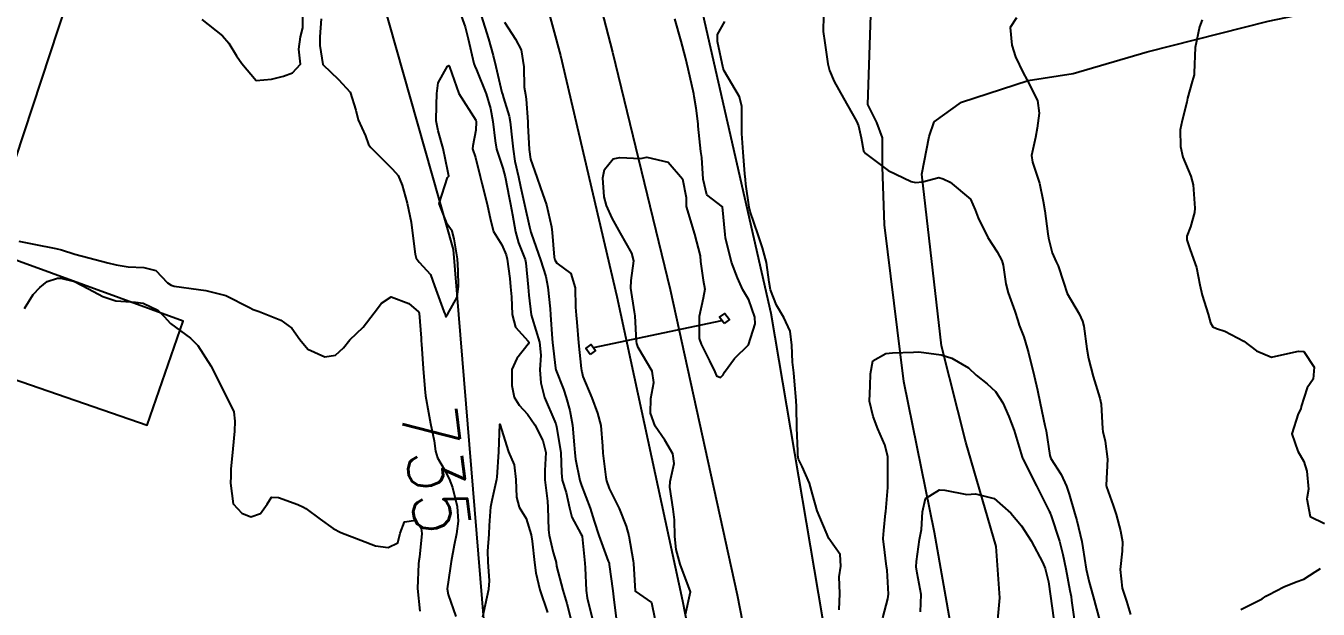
# Model space of a CAD drawing. Header units: metres. Extents: x 307586 to 320046, y 7427249 to 7434250.
# Drawn here: x 314312.2 to 314406.1, y 7432560.8 to 7432603.2 of the extents above; entities that cross this region are included whole.
import ezdxf
from ezdxf.enums import TextEntityAlignment as Align

# ---------------------------------------------------------------- set-up
doc = ezdxf.new("R2010")
doc.units = ezdxf.units.M
doc.header["$MEASUREMENT"] = 0
for name, color, linetype in [('Cotas', 45, 'Continuous'), ('Curvas de Nivel 1m', 11, 'Continuous'), ('Curvas de Nivel 5m', 15, 'Continuous'), ('Divisa', 42, 'FENCELINE2'), ('Edificações', 30, 'Continuous'), ('Linha Férrea', 20, 'Continuous'), ('Portico', 45, 'Continuous'), ('Vias Primárias', 230, 'Continuous'), ('Vias Secundárias', 230, 'Continuous')]:
    doc.layers.add(name, color=color, linetype=linetype)
doc.styles.add('Style-STANDARD', font='STANDARD.shx')
doc.linetypes.add('FENCELINE2', pattern='A,0.25,-0.1,[132,ltypeshp.shx,S=0.1,R=0,X=-0.1,Y=0],-0.1,1', length=1.45)

msp = doc.modelspace()

# ---------------------------------------------------------------- linework, layer by layer
at = {"layer": 'Curvas de Nivel 1m', "flags": 128}
for points, elevation in [([(314324.95, 7432603.691), (314326.459, 7432602.505), (314326.928, 7432601.971), (314327.48, 7432601.053), (314327.869, 7432600.486), (314328.895, 7432599.248), (314330.008, 7432599.347), (314330.9, 7432599.572), (314331.549, 7432599.794), (314332.116, 7432600.432), (314332.011, 7432601.521), (314332.135, 7432602.432), (314332.295, 7432603.078), (314332.298, 7432604.43)], 734), ([(314343.682, 7432604.293), (314344.097, 7432603.138), (314344.305, 7432602.286), (314344.721, 7432600.476), (314344.791, 7432600.281), (314344.909, 7432600.024), (314345.627, 7432598.273), (314345.925, 7432597.217), (314346.09, 7432596.268), (314346.257, 7432594.857), (314346.362, 7432594.265), (314346.822, 7432592.871), (314346.992, 7432592.257), (314347.292, 7432590.747), (314347.392, 7432590.251), (314347.54, 7432589.491), (314347.749, 7432588.245), (314347.971, 7432587.458), (314348.45, 7432586.234), (314348.505, 7432585.998), (314348.655, 7432584.231), (314348.714, 7432583.644), (314348.881, 7432582.228), (314348.951, 7432581.967), (314349.496, 7432580.222), (314349.587, 7432579.293), (314349.503, 7432578.221), (314349.579, 7432577.275), (314349.848, 7432576.218), (314350.606, 7432574.473), (314350.682, 7432574.287), (314350.698, 7432574.209), (314350.72, 7432574.089), (314351.042, 7432572.203), (314351.082, 7432570.726), (314351.145, 7432570.201), (314351.421, 7432569.315), (314351.662, 7432568.193), (314351.834, 7432567.508), (314352.504, 7432566.311), (314352.565, 7432566.179), (314352.586, 7432566.096), (314352.794, 7432564.177), (314352.817, 7432563.838), (314352.877, 7432562.176), (314352.965, 7432561.657), (314353.319, 7432560.171)], 733), ([(314345.261, 7432603.975), (314345.776, 7432602.272), (314346.115, 7432601.074), (314346.313, 7432600.266), (314346.76, 7432598.386), (314346.795, 7432598.261), (314346.88, 7432597.985), (314347.279, 7432596.666), (314347.356, 7432596.253), (314347.502, 7432594.903), (314347.565, 7432594.249), (314347.702, 7432593.375), (314347.96, 7432592.243), (314348.118, 7432591.552), (314348.408, 7432590.236), (314348.769, 7432588.623), (314348.859, 7432588.229), (314348.905, 7432588.085), (314349.565, 7432586.222), (314349.956, 7432584.992), (314350.106, 7432584.216), (314350.26, 7432582.654), (314350.292, 7432582.214), (314350.409, 7432580.48), (314350.437, 7432580.212), (314350.645, 7432578.349), (314350.673, 7432578.21), (314351.244, 7432576.816), (314351.431, 7432576.198), (314351.692, 7432575.272), (314351.895, 7432574.191), (314352.003, 7432572.768), (314352.05, 7432572.188), (314352.102, 7432571.721), (314352.419, 7432570.182), (314352.547, 7432569.81), (314353.169, 7432568.174), (314353.46, 7432567.224), (314353.792, 7432566.167), (314354.484, 7432564.31), (314354.544, 7432564.159), (314354.561, 7432564.079), (314354.822, 7432562.156), (314354.871, 7432561.733), (314355.066, 7432560.154)], 732), ([(314370.135, 7432603.978), (314370.11, 7432602.813), (314370.228, 7432601.977), (314370.442, 7432600.45), (314370.551, 7432599.974), (314370.901, 7432599.184), (314371.578, 7432597.963), (314372.515, 7432596.305), (314372.658, 7432595.952), (314372.854, 7432595.077), (314373.045, 7432594.147), (314373.181, 7432593.945), (314374.825, 7432592.717), (314376.493, 7432591.903), (314376.812, 7432591.832), (314377.323, 7432591.892), (314378.505, 7432592.188), (314378.816, 7432592.108), (314379.336, 7432591.865), (314380.801, 7432590.624), (314381.156, 7432589.846), (314381.359, 7432589.269), (314382.068, 7432587.837), (314382.753, 7432586.79), (314383.087, 7432586.166), (314383.185, 7432585.823), (314383.368, 7432584.459), (314383.543, 7432583.818), (314384.032, 7432582.481), (314384.239, 7432581.807), (314384.355, 7432581.47), (314384.681, 7432580.609), (314384.928, 7432579.797), (314385.014, 7432579.45), (314385.423, 7432577.792), (314385.67, 7432576.753), (314385.88, 7432575.787), (314386.221, 7432574.17), (314386.297, 7432573.783), (314386.576, 7432571.992), (314386.656, 7432571.779), (314387.407, 7432570.613), (314387.772, 7432569.762), (314387.972, 7432569.183), (314388.401, 7432567.752), (314388.526, 7432567.272), (314388.894, 7432565.746), (314388.969, 7432565.274), (314389.201, 7432563.743), (314389.433, 7432562.776), (314389.733, 7432561.737), (314390.214, 7432559.954)], 732), ([(314333.631, 7432603.735), (314333.528, 7432602.414), (314333.537, 7432601.803), (314333.74, 7432600.412), (314334.897, 7432599.332), (314335.728, 7432598.392), (314336.154, 7432597.103), (314336.323, 7432596.385), (314336.851, 7432595.221), (314337.077, 7432594.609), (314337.225, 7432594.374), (314338.82, 7432592.81), (314339.229, 7432592.346), (314339.511, 7432591.638), (314339.882, 7432590.339), (314340.163, 7432588.945), (314340.238, 7432588.335), (314340.448, 7432586.631), (314340.534, 7432586.332), (314340.74, 7432586.041), (314341.567, 7432585.153), (314341.859, 7432584.313), (314342.543, 7432582.455), (314342.607, 7432582.301), (314342.628, 7432582.237), (314342.691, 7432582.077), (314342.784, 7432582.207), (314342.835, 7432582.299), (314343.5, 7432583.503), (314343.61, 7432584.291), (314343.582, 7432585.443), (314343.54, 7432586.292), (314343.3, 7432587.752), (314343.15, 7432588.296), (314342.77, 7432588.8), (314342.192, 7432590.309), (314342.812, 7432592.196), (314342.863, 7432592.249), (314342.897, 7432592.299), (314342.818, 7432592.669), (314342.497, 7432594.305), (314342.138, 7432595.593), (314341.973, 7432596.313), (314342.009, 7432597.448), (314342.026, 7432598.313), (314342.128, 7432599.078), (314342.795, 7432600.302), (314342.913, 7432600.342), (314342.941, 7432600.3), (314342.96, 7432600.251), (314343.618, 7432598.293), (314344.864, 7432596.362), (314344.887, 7432596.28), (314344.887, 7432596.256), (314344.856, 7432595.631), (314344.634, 7432594.493), (314344.627, 7432594.282), (314344.834, 7432593.655), (314345.179, 7432592.276), (314345.294, 7432591.789), (314345.689, 7432590.271), (314345.925, 7432589.119), (314346.148, 7432588.266), (314346.753, 7432587.314), (314347.062, 7432586.571), (314347.14, 7432586.254), (314347.328, 7432584.851), (314347.386, 7432584.25), (314347.446, 7432583.515), (314347.508, 7432582.248), (314347.757, 7432581.317), (314348.674, 7432580.3), (314348.712, 7432580.23), (314348.714, 7432580.188), (314348.671, 7432580.081), (314347.845, 7432579.052), (314347.485, 7432578.247), (314347.473, 7432577.089), (314347.648, 7432576.245), (314348.018, 7432575.64), (314348.611, 7432575.001), (314349.152, 7432574.225), (314349.724, 7432573.081), (314349.941, 7432572.216), (314349.874, 7432570.903), (314349.873, 7432570.217), (314350.074, 7432568.67), (314350.107, 7432568.214), (314350.139, 7432566.581), (314350.191, 7432566.213), (314350.49, 7432564.941), (314350.661, 7432564.383), (314350.693, 7432564.207), (314350.733, 7432563.952), (314351.187, 7432562.199), (314351.485, 7432561.236), (314351.745, 7432560.19)], 734), ([(314346.951, 7432603.493), (314347.749, 7432602.248), (314348.168, 7432601.484), (314348.341, 7432600.239), (314348.372, 7432598.756), (314348.47, 7432598.236), (314348.533, 7432597.888), (314348.632, 7432596.233), (314348.64, 7432596.013), (314348.732, 7432594.232), (314348.833, 7432593.542), (314349.298, 7432592.225), (314349.573, 7432591.454), (314349.987, 7432590.218), (314350.37, 7432588.613), (314350.422, 7432588.213), (314350.553, 7432586.403), (314350.598, 7432586.211), (314350.741, 7432585.982), (314351.767, 7432585.229), (314352.094, 7432584.189), (314352.118, 7432582.773), (314352.156, 7432582.188), (314352.193, 7432581.692), (314352.315, 7432580.185), (314352.51, 7432578.317), (314352.537, 7432578.182), (314352.557, 7432578.096), (314352.638, 7432577.727), (314353.302, 7432576.173), (314353.704, 7432575.077), (314353.949, 7432574.167), (314354.079, 7432572.666), (314354.088, 7432572.165), (314354.309, 7432570.408), (314354.365, 7432570.162), (314354.545, 7432569.603), (314355.279, 7432568.152), (314355.794, 7432566.863), (314355.989, 7432566.145), (314356.291, 7432564.336), (314356.311, 7432564.142), (314356.453, 7432562.14), (314357.62, 7432561.298), (314357.876, 7432560.118)], 731), ([(314360.103, 7432560.426), (314360.453, 7432562.09), (314359.719, 7432564.098), (314359.431, 7432565.163), (314359.314, 7432566.102), (314359.305, 7432567.313), (314359.211, 7432568.103), (314358.962, 7432569.69), (314358.983, 7432570.106), (314359.268, 7432571.4), (314359.186, 7432572.104), (314358.588, 7432573.11), (314357.896, 7432574.121), (314357.554, 7432575.067), (314357.592, 7432576.125), (314357.801, 7432577.289), (314357.686, 7432578.124), (314356.669, 7432579.851), (314356.565, 7432580.141), (314356.541, 7432580.274), (314356.44, 7432582.143), (314356.396, 7432582.445), (314356.124, 7432584.146), (314356.156, 7432584.718), (314356.356, 7432586.144), (314356.199, 7432586.695), (314355.38, 7432588.154), (314354.779, 7432589.243), (314354.36, 7432590.164), (314354.178, 7432590.787), (314354.086, 7432592.167), (314354.207, 7432592.781), (314354.834, 7432593.554), (314355.336, 7432593.655), (314356.835, 7432593.589), (314357.299, 7432593.671), (314358.831, 7432593.308), (314359.881, 7432592.099), (314360.144, 7432590.752), (314360.158, 7432590.096), (314360.763, 7432588.09), (314361.163, 7432586.5), (314361.2, 7432586.083), (314361.387, 7432584.738), (314361.507, 7432584.078), (314361.376, 7432583.417), (314361.083, 7432582.084), (314361.1, 7432580.507), (314361.228, 7432580.082), (314361.846, 7432578.881), (314362.22, 7432578.066), (314362.363, 7432577.787), (314362.639, 7432577.668), (314362.843, 7432577.856), (314362.945, 7432578.057), (314363.653, 7432579.055), (314364.673, 7432580.04), (314365.159, 7432581.565), (314365.127, 7432582.036), (314364.712, 7432583.303), (314364.263, 7432584.045), (314363.871, 7432584.909), (314363.435, 7432586.053), (314363.004, 7432587.814), (314362.975, 7432588.058), (314362.793, 7432590.06), (314361.652, 7432590.932), (314361.378, 7432592.084), (314361.276, 7432593.646), (314361.219, 7432594.086), (314361.029, 7432595.92), (314361.012, 7432596.089), (314360.874, 7432597.234), (314360.738, 7432598.091), (314360.698, 7432598.28), (314360.296, 7432600.096), (314360.109, 7432600.91), (314359.775, 7432602.102), (314359.322, 7432603.742)], 731), ([(314371.266, 7432560.783), (314371.307, 7432561.957), (314371.262, 7432563.168), (314371.398, 7432563.956), (314371.339, 7432564.804), (314370.503, 7432565.97), (314369.667, 7432567.979), (314369.328, 7432569.195), (314369.107, 7432569.984), (314368.565, 7432571.192), (314368.314, 7432571.738), (314368.267, 7432571.995), (314368.254, 7432572.318), (314368.191, 7432573.996), (314368.161, 7432575.54), (314368.133, 7432575.997), (314368.029, 7432577.391), (314367.969, 7432578), (314367.884, 7432578.772), (314367.824, 7432580.003), (314367.696, 7432581.018), (314367.247, 7432582.012), (314366.707, 7432582.926), (314366.281, 7432584.024), (314366.171, 7432584.583), (314365.98, 7432586.028), (314365.706, 7432587.078), (314365.386, 7432588.034), (314364.788, 7432589.734), (314364.715, 7432590.041), (314364.491, 7432591.725), (314364.452, 7432592.045), (314364.409, 7432592.456), (314364.29, 7432594.048), (314364.201, 7432595.395), (314364.183, 7432596.05), (314364.191, 7432597.365), (314364.018, 7432598.053), (314362.911, 7432599.947), (314362.855, 7432600.071), (314362.835, 7432600.149), (314362.423, 7432602.075), (314362.431, 7432602.585), (314362.955, 7432603.527)], 732), ([(314384.151, 7432603.812), (314383.682, 7432603.089), (314383.803, 7432601.817), (314384.084, 7432600.972), (314384.634, 7432599.804), (314384.906, 7432599.318), (314385.676, 7432597.792), (314385.8, 7432596.864), (314385.655, 7432595.792), (314385.535, 7432595.114), (314385.246, 7432593.796), (314385.318, 7432593.313), (314385.829, 7432591.79), (314386.099, 7432590.488), (314386.209, 7432589.786), (314386.435, 7432588.116), (314386.481, 7432587.783), (314386.752, 7432586.733), (314387.028, 7432586.058), (314387.17, 7432585.774), (314387.555, 7432584.591), (314387.842, 7432583.763), (314388.701, 7432582.285), (314388.953, 7432581.747), (314389.042, 7432581.393), (314389.256, 7432579.744), (314389.376, 7432579.033), (314389.72, 7432577.739), (314390.212, 7432576.152), (314390.295, 7432575.733), (314390.396, 7432573.941), (314390.429, 7432573.732), (314390.592, 7432573.024), (314390.762, 7432571.727), (314390.671, 7432569.845), (314390.682, 7432569.728), (314391.168, 7432568.349), (314391.388, 7432567.717), (314391.716, 7432566.511), (314391.861, 7432565.71), (314391.838, 7432565.052), (314391.69, 7432563.712), (314391.822, 7432562.35), (314392.042, 7432561.706), (314392.15, 7432561.404), (314392.44, 7432560.439)], 731), ([(314312.073, 7432582.669), (314312.703, 7432583.701), (314313.171, 7432584.193), (314313.724, 7432584.65), (314314.474, 7432584.885), (314314.717, 7432584.88), (314315.714, 7432584.63), (314316.715, 7432584.109), (314317.761, 7432583.55), (314318.703, 7432583.242), (314320.134, 7432583.143), (314320.7, 7432583.056), (314321.765, 7432582.554), (314322.227, 7432582.085), (314322.683, 7432581.584), (314324.132, 7432580.525), (314324.665, 7432579.981), (314325.618, 7432578.51), (314326.623, 7432576.5), (314327.288, 7432575.169), (314327.359, 7432574.489), (314327.325, 7432573.756), (314327.212, 7432572.49), (314327.058, 7432570.993), (314327.058, 7432570.492), (314327.045, 7432569.993), (314327.221, 7432568.49), (314327.849, 7432567.812), (314328.513, 7432567.528), (314329.206, 7432567.773), (314329.69, 7432568.458), (314330.012, 7432568.973), (314330.53, 7432568.95), (314331.941, 7432568.429), (314332.348, 7432568.249), (314332.52, 7432568.142), (314333.545, 7432567.378), (314334.506, 7432566.679), (314335.058, 7432566.394), (314336.497, 7432565.831), (314337.567, 7432565.437), (314338.492, 7432565.303), (314339.195, 7432565.644), (314339.358, 7432566.341), (314339.675, 7432567.174), (314340.513, 7432567.302), (314340.899, 7432566.717), (314340.93, 7432566.324), (314340.764, 7432564.604), (314340.721, 7432564.326), (314340.686, 7432564.121), (314340.628, 7432562.327), (314340.797, 7432560.685)], 736), ([(314374.436, 7432560.2), (314374.801, 7432561.565), (314374.838, 7432561.916), (314374.746, 7432563.651), (314374.714, 7432563.918), (314374.499, 7432565.561), (314374.453, 7432565.92), (314374.452, 7432565.972), (314374.509, 7432566.539), (314374.631, 7432567.81), (314374.644, 7432567.919), (314374.803, 7432569.664), (314374.812, 7432569.917), (314374.809, 7432571.679), (314374.8, 7432571.918), (314374.586, 7432572.78), (314374.085, 7432573.925), (314373.724, 7432574.817), (314373.472, 7432575.932), (314373.511, 7432577.054), (314373.552, 7432577.931), (314373.719, 7432578.868), (314374.665, 7432579.412), (314375.136, 7432579.445), (314376.667, 7432579.511), (314377.044, 7432579.518), (314378.665, 7432579.317), (314379.459, 7432579.064), (314380.651, 7432578.361), (314381.224, 7432577.841), (314382.012, 7432577.205), (314382.631, 7432576.642), (314383.151, 7432575.815), (314383.593, 7432574.831), (314383.985, 7432573.806), (314384.574, 7432571.87), (314384.596, 7432571.8), (314384.613, 7432571.759), (314385.61, 7432569.789), (314386.535, 7432567.943), (314386.586, 7432567.831), (314386.605, 7432567.779), (314386.634, 7432567.676), (314387.265, 7432565.769), (314387.523, 7432564.794), (314387.724, 7432563.761), (314388.038, 7432562.178), (314388.112, 7432561.755), (314388.154, 7432561.458), (314388.383, 7432559.751)], 733), ([(314377.181, 7432560.629), (314377.221, 7432561.888), (314376.939, 7432563.43), (314376.871, 7432563.894), (314376.886, 7432564.293), (314377.113, 7432565.891), (314377.241, 7432566.62), (314377.317, 7432567.888), (314377.543, 7432568.88), (314378.547, 7432569.491), (314378.942, 7432569.471), (314380.543, 7432569.158), (314381.174, 7432569.21), (314382.539, 7432568.869), (314383.737, 7432567.808), (314384.514, 7432566.883), (314385.227, 7432565.793), (314386.072, 7432564.199), (314386.242, 7432563.782), (314386.468, 7432562.803), (314386.625, 7432561.777), (314386.847, 7432560.184)], 734), ([(314400.445, 7432560.809), (314401.991, 7432561.587), (314402.27, 7432561.769), (314402.457, 7432561.871), (314403.58, 7432562.455), (314404.472, 7432562.819), (314405.027, 7432563.002), (314405.861, 7432563.546), (314406.238, 7432563.79)], 731)]:
    msp.add_lwpolyline(points, dxfattribs=dict(at, elevation=elevation))
at = {"layer": 'Curvas de Nivel 5m', "flags": 128}
for points, elevation in [([(314397.65, 7432603.65), (314397.449, 7432603.159), (314397.142, 7432601.657), (314397.07, 7432599.813), (314397.049, 7432599.658), (314396.908, 7432599.183), (314396.583, 7432597.976), (314396.527, 7432597.664), (314396.196, 7432596.344), (314396.04, 7432595.668), (314396.056, 7432594.463), (314396.231, 7432593.666), (314396.822, 7432592.293), (314396.977, 7432591.658), (314397.099, 7432589.959), (314397.086, 7432589.656), (314396.783, 7432588.622), (314396.516, 7432587.923), (314396.52, 7432587.663), (314396.762, 7432586.946), (314397.218, 7432585.653), (314397.47, 7432584.388), (314397.63, 7432583.646), (314398.084, 7432582.257), (314398.249, 7432581.637), (314398.408, 7432581.352), (314398.689, 7432581.228), (314399.284, 7432581.027), (314400.68, 7432580.312), (314401.597, 7432579.601), (314402.668, 7432579.147), (314404.525, 7432579.562), (314404.673, 7432579.588), (314405.034, 7432579.556), (314405.786, 7432578.424), (314405.704, 7432577.549), (314405.278, 7432576.919), (314404.837, 7432575.558), (314404.803, 7432575.376), (314404.618, 7432575.033), (314404.164, 7432573.567), (314404.584, 7432572.301), (314405.023, 7432571.555), (314405.258, 7432570.861), (314405.358, 7432569.552), (314405.244, 7432568.855), (314405.489, 7432567.55), (314406.526, 7432567.046)], 730), ([(314311.648, 7432587.573), (314312.75, 7432587.343), (314314.351, 7432587.04), (314314.746, 7432586.942), (314315.723, 7432586.63), (314316.74, 7432586.351), (314318.135, 7432585.997), (314318.736, 7432585.849), (314319.603, 7432585.713), (314320.734, 7432585.658), (314321.604, 7432585.429), (314322.464, 7432584.544), (314322.72, 7432584.364), (314322.954, 7432584.303), (314324.716, 7432584.061), (314325.237, 7432583.993), (314326.71, 7432583.626), (314328.412, 7432582.759), (314328.695, 7432582.609), (314329.128, 7432582.466), (314330.687, 7432581.836), (314331.491, 7432581.248), (314332.064, 7432580.429), (314332.663, 7432579.728), (314333.896, 7432579.166), (314334.656, 7432579.29), (314335.247, 7432579.811), (314335.708, 7432580.39), (314336.198, 7432580.865), (314336.682, 7432581.325), (314337.487, 7432582.368), (314337.999, 7432583.065), (314338.71, 7432583.516), (314339.997, 7432583.044), (314340.694, 7432582.432), (314340.736, 7432582.329), (314340.881, 7432580.533), (314340.897, 7432580.327), (314340.918, 7432580.078), (314341.033, 7432578.324), (314341.152, 7432576.846), (314341.212, 7432576.321), (314341.414, 7432575.121), (314341.572, 7432574.315), (314341.828, 7432573.067), (314341.945, 7432572.309), (314342.079, 7432571.819), (314342.56, 7432570.994), (314342.929, 7432570.296), (314343.169, 7432569.668), (314343.515, 7432568.29), (314343.573, 7432567.229), (314343.465, 7432566.29), (314343.3, 7432565.487), (314343.07, 7432564.294), (314342.995, 7432563.775), (314342.787, 7432562.297), (314342.856, 7432561.889), (314343.419, 7432560.29)], 735), ([(314345.361, 7432560.271), (314345.556, 7432561.155), (314345.801, 7432562.267), (314345.852, 7432562.876), (314345.762, 7432564.267), (314345.725, 7432565.034), (314345.827, 7432566.267), (314345.866, 7432566.91), (314345.945, 7432568.266), (314346.048, 7432568.747), (314346.388, 7432570.262), (314346.404, 7432570.412), (314346.54, 7432572.26), (314346.544, 7432572.289), (314346.603, 7432574.26), (314347.242, 7432572.25), (314347.642, 7432571.322), (314347.772, 7432570.242), (314347.819, 7432568.955), (314348.001, 7432568.238), (314348.196, 7432567.912), (314348.515, 7432567.417), (314348.893, 7432566.226), (314348.966, 7432565.757), (314349.136, 7432564.223), (314349.235, 7432563.459), (314349.508, 7432562.219), (314350.075, 7432560.575)], 735)]:
    msp.add_lwpolyline(points, dxfattribs=dict(at, elevation=elevation))
at = {"layer": 'Divisa'}
for points in [[(314371.936, 7432553.303), (314370.892, 7432555.226), (314366.321, 7432582.309), (314356.193, 7432626.831), (314361.93, 7432628.355), (314358.735, 7432641.637), (314357.008, 7432648.757), (314356.658, 7432648.611), (314351.797, 7432660.208), (314342.513, 7432680.65), (314343.352, 7432681.044), (314335.493, 7432697.772), (314331.527, 7432705.599), (314331.299, 7432705.466), (314328.808, 7432709.743), (314325.969, 7432715.106), (314323.38, 7432719.865), (314322.712, 7432721.385), (314320.542, 7432725.469), (314320.021, 7432726.224), (314310.334, 7432740.274)], [(314344.766, 7432549.787), (314345.701, 7432556.843), (314343.247, 7432586.972), (314330.283, 7432632.65), (314319.131, 7432662.952), (314312.907, 7432677.852), (314294.996, 7432710.606)]]:
    msp.add_lwpolyline(points, dxfattribs=at)
at = {"layer": 'Edificações'}
for points in [[(314278.171, 7432593.996), (314289.756, 7432589.736), (314293.325, 7432599.475), (314311.406, 7432593.529), (314316.425, 7432608.793), (314308.095, 7432611.532), (314309.998, 7432617.319), (314305.138, 7432618.917), (314311.666, 7432638.011), (314301.62, 7432641.47), (314305.72, 7432652.887), (314301.826, 7432654.276), (314302.971, 7432657.558), (314300.604, 7432658.398), (314285.567, 7432615.811)], [(314293.827, 7432593.86), (314292.018, 7432588.663), (314294.111, 7432587.934), (314289.985, 7432576.078), (314289.077, 7432576.394), (314287.159, 7432570.882), (314294.579, 7432568.402), (314294.108, 7432566.994), (314299.476, 7432565.2), (314301.704, 7432571.867), (314307.878, 7432569.803), (314310.552, 7432577.804), (314320.975, 7432574.203), (314323.586, 7432581.76), (314297.472, 7432591.272), (314297.899, 7432592.443)]]:
    msp.add_lwpolyline(points, close=True, dxfattribs=at)
at = {"layer": 'Linha Férrea'}
for points in [[(314350.359, 7432618.398), (314354.803, 7432601.319), (314358.982, 7432584.066), (314363.86, 7432561.855), (314367.959, 7432540.773), (314371.879, 7432520.383), (314374.839, 7432505.571), (314378.837, 7432485.721), (314381.164, 7432475.037), (314384.658, 7432461.416), (314387.63, 7432449.801), (314391.299, 7432437.925), (314395.229, 7432426.14), (314399.77, 7432414), (314406.143, 7432398.283), (314413.481, 7432382.656), (314418.884, 7432372.174), (314427.447, 7432356.197)], [(314346.69, 7432617.045), (314351.014, 7432601.066), (314355.117, 7432583.55), (314359.885, 7432561.424), (314363.766, 7432541.57), (314368.372, 7432516.779), (314372.92, 7432494.151), (314377.077, 7432475.572), (314380.185, 7432462.929), (314384.012, 7432448.288), (314387.231, 7432437.582), (314392.333, 7432422.666), (314396.991, 7432409.689), (314403.314, 7432395.215), (314407.802, 7432385.397), (314413.461, 7432373.917), (314423.164, 7432355.849)]]:
    msp.add_lwpolyline(points, dxfattribs=at)
at = {"layer": 'Portico'}
for points in [[(314362.904, 7432581.592), (314362.575, 7432582.04), (314362.965, 7432582.326), (314363.294, 7432581.878)], [(314353.177, 7432579.333), (314352.848, 7432579.781), (314353.237, 7432580.067), (314353.566, 7432579.619)]]:
    msp.add_lwpolyline(points, close=True, dxfattribs=at)
msp.add_lwpolyline([(314353.402, 7432579.843), (314362.74, 7432581.816)], dxfattribs=at)
at = {"layer": 'Vias Primárias', "elevation": 743.557}
msp.add_lwpolyline([(314373.991, 7432596.201), (314373.346, 7432597.51), (314373.891, 7432613.395)], dxfattribs=at)
msp.add_lwpolyline([(314373.991, 7432596.201), (314373.346, 7432597.51), (314373.891, 7432613.395)], dxfattribs=at)
at = {"layer": 'Vias Secundárias', "elevation": 751.247}
for points in [[(314378.163, 7432596.234), (314380.153, 7432597.673), (314385.001, 7432599.245), (314388.276, 7432599.768), (314393.648, 7432601.34), (314402.427, 7432603.566), (314415.041, 7432606.199), (314423.164, 7432608.033), (314438.231, 7432614.842), (314445.598, 7432618), (314452.018, 7432619.44), (314460.141, 7432620.881, -0.343757), (314464.596, 7432618.523, -2.278095)], [(314378.163, 7432596.234), (314380.153, 7432597.673), (314385.001, 7432599.245), (314388.276, 7432599.768), (314393.648, 7432601.34), (314402.427, 7432603.566), (314415.041, 7432606.199), (314423.164, 7432608.033), (314438.231, 7432614.842), (314445.598, 7432618), (314452.018, 7432619.44), (314460.141, 7432620.881, -0.343757), (314464.596, 7432618.523, -2.278095)], [(314319.758, 7432542.216), (314329.258, 7432539.056), (314338.144, 7432537.223, 0.076878), (314340.965, 7432537.082, -0.001939), (314342.376, 7432537.223, 0.185951), (314344.35, 7432538.21, 0.102654), (314346.611, 7432542.024, -0.243344), (314349.855, 7432545.125), (314353.928, 7432546.545), (314359.053, 7432547.781), (314372.396, 7432550.519), (314374.452, 7432550.878), (314377.015, 7432551.938), (314380.108, 7432554.411), (314382.14, 7432555.294), (314382.405, 7432555.824), (314382.935, 7432561.654), (314382.671, 7432565.378), (314380.462, 7432572.974), (314378.694, 7432579.971), (314377.28, 7432592.437), (314377.81, 7432595.175), (314378.163, 7432596.234)], [(314319.758, 7432542.216), (314329.258, 7432539.056), (314338.144, 7432537.223, 0.076878), (314340.965, 7432537.082, -0.001939), (314342.376, 7432537.223, 0.185951), (314344.35, 7432538.21, 0.102654), (314346.611, 7432542.024, -0.243344), (314349.855, 7432545.125), (314353.928, 7432546.545), (314359.053, 7432547.781), (314372.396, 7432550.519), (314374.452, 7432550.878), (314377.015, 7432551.938), (314380.108, 7432554.411), (314382.14, 7432555.294), (314382.405, 7432555.824), (314382.935, 7432561.654), (314382.671, 7432565.378), (314380.462, 7432572.974), (314378.694, 7432579.971), (314377.28, 7432592.437), (314377.81, 7432595.175), (314378.163, 7432596.234)]]:
    msp.add_lwpolyline(points, format="xyb", dxfattribs=at)
at = {"layer": 'Vias Secundárias', "elevation": 743.557}
msp.add_lwpolyline([(314379.468, 7432559.107), (314378.204, 7432566.404), (314375.957, 7432577.376), (314374.553, 7432588.763), (314374.413, 7432592.973), (314374.413, 7432595.078), (314373.991, 7432596.201)], dxfattribs=at)
msp.add_lwpolyline([(314379.468, 7432559.107), (314378.204, 7432566.404), (314375.957, 7432577.376), (314374.553, 7432588.763), (314374.413, 7432592.973), (314374.413, 7432595.078), (314373.991, 7432596.201)], dxfattribs=at)

# ---------------------------------------------------------------- texts
at = {"layer": 'Cotas', "style": 'Style-STANDARD'}
msp.add_text('735', height=4, rotation=276.98436, dxfattribs=at).set_placement((314341.959, 7432570.95, 735), align=Align.MIDDLE_CENTER)

doc.saveas('drawing.dxf')
